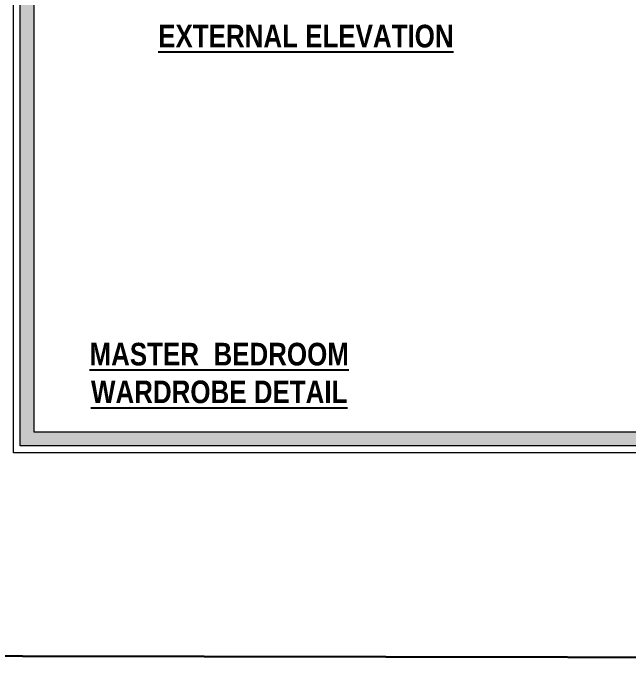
# Model space of a CAD drawing. Header units: millimetres. Extents: x 56222 to 3066687, y -650199 to -121287.
# Drawn here: x 132647.2 to 132783, y -184636.8 to -184493.8 of the extents above; entities that cross this region are included whole.
import ezdxf

# ---------------------------------------------------------------- set-up
doc = ezdxf.new("R2010")
doc.units = ezdxf.units.MM
doc.header["$MEASUREMENT"] = 0
doc.linetypes.add('DASHEDX2', pattern=[1.5, 1, -0.5])
for name, color, linetype, lineweight in [('Dimension', 10, 'DASHEDX2', 20), ('Labelling', 1, 'Continuous', 25), ('TILE', 14, 'Continuous', 9)]:
    doc.layers.add(name, color=color, linetype=linetype, lineweight=lineweight)
doc.styles.add('style4', font='ARIALN.TTF')

msp = doc.modelspace()

# ---------------------------------------------------------------- hatches: boundary and pattern name
at = {"layer": 'Dimension', "linetype": 'Continuous', "true_color": 0xd39e00}
h = msp.add_hatch(color=42, dxfattribs=at)
h.paths.add_polyline_path([(132648.85, -184282.69), (132648.85, -184589.46), (133084.68, -184589.46), (133084.68, -184282.69)])
h.paths.add_polyline_path([(132651.91, -184285.75), (133081.62, -184285.75), (133081.62, -184586.4), (132651.91, -184586.4)], flags=16)

# ---------------------------------------------------------------- linework, layer by layer
at = {"layer": 'Dimension', "color": 42, "linetype": 'Continuous', "true_color": 0xd39e00}
for points in [[(132647.32, -184281.16), (133086.21, -184281.16), (133086.21, -184590.99), (132647.32, -184590.99)], [(132648.85, -184282.69), (133084.68, -184282.69), (133084.68, -184589.46), (132648.85, -184589.46)], [(132651.91, -184285.75), (133081.62, -184285.75), (133081.62, -184586.4), (132651.91, -184586.4)]]:
    msp.add_lwpolyline(points, close=True, dxfattribs=at)
at = {"layer": 'TILE', "color": 3, "lineweight": 30}
msp.add_lwpolyline([(130964.58, -183835.75), (133130.68, -183839.68), (133130.68, -184636.78), (130964.58, -184632.85)], close=True, dxfattribs=at)

# ---------------------------------------------------------------- texts
at = {"layer": 'Labelling', "color": 251, "true_color": 0x636466, "char_height": 5, "attachment_point": 5, "style": 'style4'}
for s, width, insert in [('{\\fArial Narrow|b1|i0|c0|p34;\\LEXTERNAL ELEVATION}', 79.1081, (132711.91, -184498.95)), ('{\\fArial Narrow|b1|i0|c0|p34;\\LMASTER  BEDROOM \\PWARDROBE DETAIL}', 142.1345, (132692.77, -184573.39))]:
    msp.add_mtext_dynamic_manual_height_columns(s, width=width, gutter_width=1, heights=[0], dxfattribs=dict(at, insert=insert))

doc.saveas('drawing.dxf')
